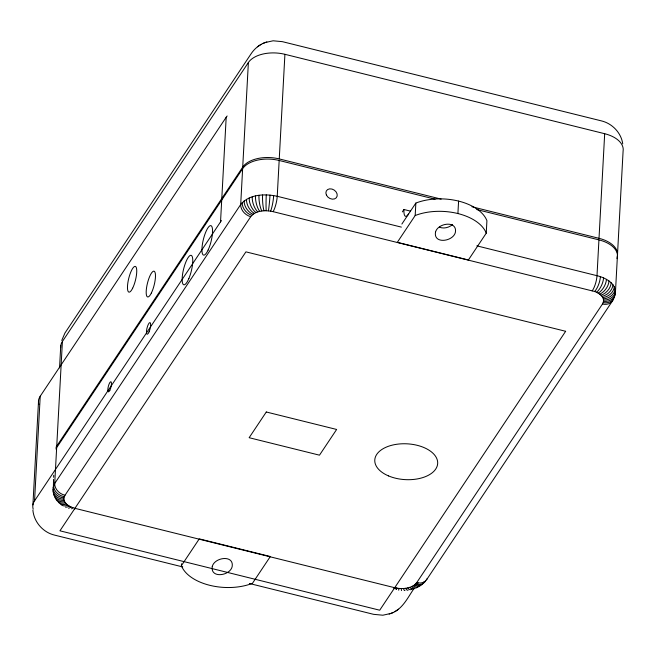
<?xml version="1.0" encoding="UTF-8"?>
<svg xmlns="http://www.w3.org/2000/svg" width="656" height="656" viewBox="0 0 656 656"><rect width="100%" height="100%" fill="white"/><g stroke="black" fill="none" stroke-linecap="round" stroke-linejoin="round"><path stroke-width="0.98" d="M398.668 590.187A11.39 0.59 -84.8 0 0 398.905 589.195L398.979 588.776L75.276 508.416C70.832 507.252 65.748 505.104 64.075 500.438A11.39 9.184 -16.4 0 1 53.341 491.77L53.513 479.347M64.075 500.438L63.911 497.896L65.001 495.264L250.715 216.693C255.914 210.166 265.606 209.953 273.117 211.658L592.188 290.887C597.919 291.822 606.636 297.381 602.462 304.04L416.749 582.602L415.027 585.168L414.518 584.963C408.713 589.014 401.037 589.219 394.346 587.645L393.879 588.35L396.511 588.899L396.839 588.161M476.838 245.852L597.001 275.692C605.455 277.66 617.649 284.015 615.016 294.462M32.907 504.899L38.573 400.291M33.177 509.138A28.454 16.195 3.1 0 1 34.555 500.84L40.221 396.224L226.189 117.268A28.454 16.195 3.1 0 1 227.156 115.997M53.62 477.297L53.735 475.256M59.548 367.893L60.762 345.548M435.084 199.186L279.169 160.474A28.454 16.195 3.1 0 0 242.63 168.699L56.662 447.654L54.719 483.464L53.07 487.531A11.39 9.348 9.4 0 0 63.911 497.888M55.981 447.408A28.454 16.195 3.1 0 1 56.744 446.096L62.41 341.481L248.378 62.525A28.454 16.195 3.1 0 1 284.917 54.309L604.684 133.709A28.454 16.195 3.1 0 1 623.093 151.101L617.427 255.709M181.4 565.677L199.276 538.871L270.338 556.518L252.462 583.323A45.1 25.674 3.1 0 1 181.4 565.677L181.507 563.766M34.555 500.84L220.531 221.884L226.189 117.268M242.63 168.699L240.695 204.508L54.719 483.464A11.382 8.963 30.9 0 0 65.001 495.255M56.744 446.096L242.712 167.141L248.378 62.525M279.169 160.474L277.234 196.292A11.382 2.69 -77.2 0 1 273.117 211.65M242.712 167.141A28.454 16.195 3.1 0 1 279.251 158.916L284.917 54.309M415.182 215.529L415.855 203.073A45.1 25.674 3.1 0 1 486.916 220.711L486.244 233.175L468.376 259.981L397.315 242.335L415.182 215.529A45.1 25.674 3.1 0 1 486.244 233.175M457.913 213.553L458.585 201.089M476.789 209.551L598.936 239.875L597.001 275.692A11.382 3.272 -74.9 0 1 592.188 290.887M617.091 257.103A28.454 16.195 3.1 0 0 599.018 238.325L604.684 133.709M617.345 257.267L615.402 293.084A11.39 9.348 9.4 0 1 603.553 301.399M61.754 340.464L64.952 333.01L250.871 54.128C254.216 48.946 259.161 44.69 265.008 42.615M402.358 211.88L403.94 209.502L410.566 211.15M401.874 224.049L415.855 203.073M414.231 588.227C407.794 597.362 402.522 609.572 390.992 613.385M426.785 579.461L612.737 300.538M401.365 227.115L277.234 196.292C264.958 193.618 249.305 194.069 240.695 204.508A11.382 8.766 36.4 0 0 250.715 216.693M414.518 584.963L416.749 582.602L418.126 582.897A11.382 8.766 36.4 0 0 427.294 578.428M415.683 583.922L417.003 584.283L418.126 582.897M452.607 224.549C449.073 227.509 443.8 229.051 439.422 227.156M257.423 46.814L261.203 44.296M394.797 611.704L398.577 609.186M265.245 42.533L273.142 40.787L282.392 41.664L601.478 120.901C612.237 123.5 621.166 132.783 622.741 143.82M249.354 583.479L373.608 614.336L382.858 615.213L390.755 613.467M263.113 43.337L266.844 41.927M389.156 614.073L392.887 612.663M279.251 158.916L441.127 199.112M471.91 206.755L599.018 238.325M182.753 566.94L54.522 535.099C42.968 532.369 33.899 521.914 32.882 510.073M415.027 585.168L415.732 585.414A11.39 7.798 52.5 0 0 423.866 581.995M38.843 404.531A28.454 16.195 3.1 0 1 40.221 396.224M220.531 221.884A28.454 16.195 3.1 0 1 221.49 220.613M55.899 448.966A28.454 16.195 3.1 0 1 56.662 447.654M598.936 239.875A28.454 16.195 3.1 0 1 617.009 258.661M600.396 276.676A11.39 4.125 -71.3 0 1 594.557 291.567M614.828 295.159A11.39 9.192 22.1 0 1 603.2 302.637M615.517 290.969A11.39 9.348 -3.7 0 1 603.618 300.128M615.139 288.845A11.39 9.184 -16.4 0 1 603.389 298.857M614.278 286.746A11.39 8.864 -27.9 0 1 602.872 297.603M612.95 284.72A11.39 8.389 -38 0 1 602.077 296.389M611.179 282.785A11.39 7.774 -46.6 0 1 601.019 295.225M609.006 280.989A11.39 7.027 -54 0 1 599.715 294.15M606.447 279.349A11.39 6.158 -60.5 0 1 598.182 293.175M603.561 277.906A11.39 5.182 -66.2 0 1 596.46 292.305M64.263 496.649A11.39 9.192 22.1 0 1 53.653 485.456M63.845 499.159A11.39 9.348 -3.7 0 1 52.956 489.647M251.781 215.373A11.39 8.413 43.8 0 1 242.203 202.63M273.667 195.545A11.39 1.804 -80.5 0 1 270.625 211.134M270.001 195.078A11.39 0.59 -84.8 0 1 268.427 210.847M266.197 210.732A11.39 0.64 -89.1 0 1 266.279 194.881M263.983 210.781A11.39 1.853 86.6 0 1 262.58 194.963M261.818 210.994A11.39 3.034 82.1 0 1 258.964 195.324M259.735 211.371A11.39 4.166 77.3 0 1 255.487 195.955M257.775 211.904A11.39 5.223 72.2 0 1 252.216 196.841M255.971 212.585A11.39 6.191 66.4 0 1 249.206 197.973M254.348 213.397A11.39 7.06 60 0 1 246.5 199.334M252.945 214.332A11.39 7.798 52.5 0 1 244.155 200.892M64.591 501.684A11.39 8.864 -27.9 0 1 54.227 495.075M65.387 502.898A11.39 8.389 -38 0 1 55.752 498.232M66.445 504.062A11.39 7.774 -46.6 0 1 58.335 502.086M67.748 505.136A11.39 7.027 -54 0 1 60.983 504.521M69.282 506.112A11.39 6.158 -60.5 0 1 65.469 507.113M71.004 506.981A11.39 5.182 -66.2 0 1 68.519 508.211M72.906 507.719A11.39 4.125 -71.3 0 1 71.545 508.835M75.276 508.416A11.382 3.272 -74.9 0 1 74.718 509.097M396.511 588.891A11.39 1.804 -80.5 0 1 396.199 589.457M401.546 590.564A11.39 0.64 -89.1 0 1 401.267 588.555M404.973 590.351A11.39 1.853 86.6 0 1 403.481 588.506M408.171 590.039A11.39 3.034 82.1 0 1 405.646 588.293M411.238 589.482A11.39 4.166 77.3 0 1 407.729 587.915M412.099 588.514A11.39 4.166 77.3 0 1 411.697 589.088M414.699 588.276A11.39 5.223 72.2 0 1 409.688 587.382M418.52 585.808A11.39 6.191 66.4 0 1 411.492 586.702M421.144 584.496A11.39 7.06 60 0 1 413.116 585.89M425.793 580.289A11.39 8.405 43.8 0 1 417.003 584.283M613.598 298.349A11.382 8.963 30.9 0 1 602.462 304.04M408.54 214.053A15.178 3.977 -76.1 0 1 403.94 209.502M60.655 347.664A28.454 16.195 3.1 0 1 62.41 341.481M212.265 566.505C210.141 578.715 229.953 575.919 232.15 566.669C234.274 554.459 214.463 557.256 212.265 566.505M435.494 232.183C433.37 244.393 453.189 241.597 455.387 232.347C457.511 220.129 437.691 222.933 435.494 232.183M565.644 331.288L379.709 610.211L59.942 530.811L245.91 251.855L565.644 331.288M266.287 411.993L249.141 437.708L319.488 455.174L336.635 429.459L266.287 411.993M388.541 475.92A31.488 17.925 3.1 0 0 437.601 464.194A31.488 17.925 3.1 0 0 392.542 445.071A31.488 17.925 3.1 0 0 388.541 475.92M132.643 288.197A13.276 3.485 -76.1 0 0 135.841 266.738A13.276 3.485 -76.1 0 0 127.838 282.916A13.276 3.485 -76.1 0 0 132.643 288.197M188.887 278.472A15.178 3.977 -76.1 0 0 191.191 255.348A15.178 3.977 -76.1 0 0 182.311 276.356A15.178 3.977 -76.1 0 0 188.887 278.472M149.117 331.772A6.019 1.583 -76.1 0 0 150.027 322.596A6.019 1.583 -76.1 0 0 146.509 330.927A6.019 1.583 -76.1 0 0 149.117 331.772M326.426 195.119A6.068 4.731 33.7 0 0 336.257 197.817A6.068 4.731 33.7 0 0 331.993 189.059A6.068 4.731 33.7 0 0 326.426 195.119M208.108 250.059A15.178 3.977 -76.1 0 0 211.363 225.894A15.178 3.977 -76.1 0 0 202.269 245.196A15.178 3.977 -76.1 0 0 208.108 250.059M109.855 390.287A5.215 1.369 -76.1 0 0 111.102 381.858A5.215 1.369 -76.1 0 0 107.961 388.229A5.215 1.369 -76.1 0 0 109.855 390.287M151.372 292.994A13.276 3.485 -76.1 0 0 154.562 271.527A13.276 3.485 -76.1 0 0 146.559 287.713A13.276 3.485 -76.1 0 0 151.372 292.994"/></g></svg>
